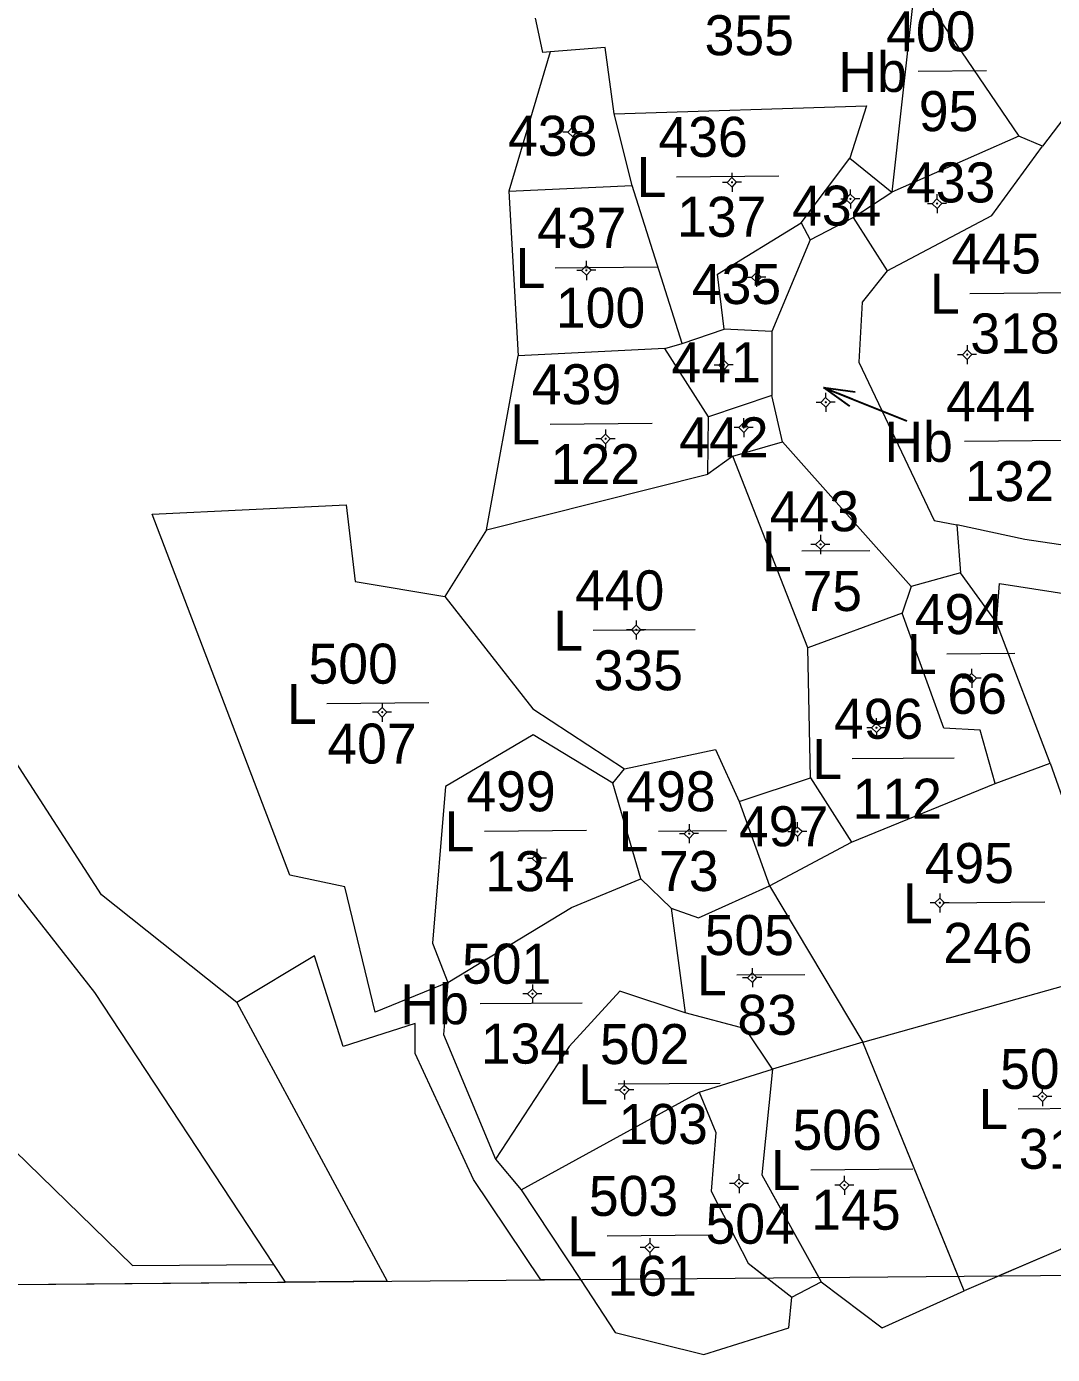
# Model space of a CAD drawing. Header units: metres. Extents: x 550490 to 551626, y 1839168 to 1840631.
# Drawn here: x 551027.6 to 551094.3, y 1839490.1 to 1839576.3 of the extents above; entities that cross this region are included whole.
import ezdxf
from ezdxf.enums import TextEntityAlignment as Align

# ---------------------------------------------------------------- set-up
doc = ezdxf.new("R2010")
doc.units = ezdxf.units.M
doc.header["$MEASUREMENT"] = 0
for name, color, linetype, lineweight in [('Level 10', 7, 'Continuous', 0), ('Level 11', 7, 'Continuous', 0), ('Level 13', 7, 'Continuous', 0), ('Level 2', 7, 'Continuous', 0), ('Level 22', 7, 'Continuous', 0)]:
    doc.layers.add(name, color=color, linetype=linetype, lineweight=lineweight)
doc.styles.add('Style-FmSimple', font='FmSimple.shx')
doc.styles.add('Style-VHarial', font='VHarial.shx')
doc.dimstyles.get("Standard").update_dxf_attribs({"dimtxt": 0.18, "dimasz": 0.18, "dimexe": 0.18, "dimexo": 0.0625, "dimgap": 0.09, "dimtad": 0, "dimtih": 1, "dimtoh": 1, "dimdec": 4, "dimzin": 0, "dimdsep": 46, "dimtxsty": 'Standard', "dimcen": 0.09, "dimadec": 0, "dimazin": 0, "dimtfac": 1, "dimtdec": 4, "dimtofl": 0, "dimtmove": 0, "dimatfit": 3, "dimfxl": 1, "dimtolj": 1, "dimtzin": 0, "dimarcsym": 0})

# ---------------------------------------------------------------- blocks, each defined once
blk = doc.blocks.new('CENTRD')
at = {"layer": 'Level 11', "linetype": 'Continuous', "lineweight": 0}
h = blk.add_hatch(color=1, dxfattribs=at)
edge = h.paths.add_edge_path()
edge.add_arc((0.2, 0.2), 1.5, 0, 360)
at = {"layer": 'Level 11', "color": 1, "linetype": 'Continuous', "lineweight": 0}
for p, q in [((0, 6.2), (-6.2, 0)), ((0, 12.4), (0, 6.2)), ((6.2, 0.2), (0, 6.2)), ((0.2, -6.2), (6.2, 0.2)), ((12.4, 0.2), (6.2, 0.2)), ((-6.2, 0), (-12.4, 0)), ((-6.2, 0), (0.2, -6.2)), ((0.2, -6.2), (0.2, -12.4))]:
    blk.add_line(p, q, dxfattribs=at)
blk = doc.blocks.new('N_THUA_454')
at = {"layer": 'Level 13', "color": 3, "linetype": 'Continuous', "lineweight": 0}
blk.add_line((355992.23, 1839478.29), (355996.65, 1839478.32), dxfattribs=at)
at = {"layer": 'Level 13', "color": 3, "linetype": 'Continuous', "lineweight": 0, "style": 'Style-FmSimple'}
for s, p in [('400', (355990.14, 1839480.86999)), ('Hb', (355987.04, 1839478.23999)), ('95', (355992.26, 1839475.68999))]:
    blk.add_text(s, height=2.59998, dxfattribs=at).set_placement(p, align=Align.MIDDLE_LEFT)
blk = doc.blocks.new('N_THUA_457')
at = {"layer": 'Level 13', "color": 3, "linetype": 'Continuous', "lineweight": 0}
blk.add_line((355976.52, 1839478.45), (355983.14, 1839478.51), dxfattribs=at)
at = {"layer": 'Level 13', "color": 3, "linetype": 'Continuous', "lineweight": 0, "style": 'Style-FmSimple'}
for s, p in [('399', (355975.34, 1839481.03999)), ('L', (355973.93, 1839478.42999)), ('355', (355976.55, 1839475.84999))]:
    blk.add_text(s, height=2.59998, dxfattribs=at).set_placement(p, align=Align.MIDDLE_LEFT)
blk = doc.blocks.new('N_THUA_466')
at = {"layer": 'Level 13', "color": 3, "linetype": 'Continuous', "lineweight": 0, "style": 'Style-FmSimple'}
blk.add_text('438', height=2.59998, dxfattribs=at).set_placement((355961.79, 1839469.31999), align=Align.MIDDLE_LEFT)
blk = doc.blocks.new('N_THUA_471')
at = {"layer": 'Level 13', "color": 3, "linetype": 'Continuous', "lineweight": 0}
blk.add_line((355992.56, 1839454.91), (355999.19, 1839454.97), dxfattribs=at)
at = {"layer": 'Level 13', "color": 3, "linetype": 'Continuous', "lineweight": 0, "style": 'Style-FmSimple'}
for s, p in [('445', (355991.38, 1839457.49999)), ('L', (355989.97, 1839454.88999)), ('318', (355992.6, 1839452.30999))]:
    blk.add_text(s, height=2.59998, dxfattribs=at).set_placement(p, align=Align.MIDDLE_LEFT)
blk = doc.blocks.new('N_THUA_472')
at = {"layer": 'Level 13', "color": 3, "linetype": 'Continuous', "lineweight": 0}
blk.add_line((355977.32, 1839466.06), (355983.95, 1839466.12), dxfattribs=at)
at = {"layer": 'Level 13', "color": 3, "linetype": 'Continuous', "lineweight": 0, "style": 'Style-FmSimple'}
for s, p in [('436', (355976.14, 1839468.64999)), ('L', (355974.73, 1839466.03999)), ('137', (355977.35, 1839463.45999))]:
    blk.add_text(s, height=2.59998, dxfattribs=at).set_placement(p, align=Align.MIDDLE_LEFT)
blk = doc.blocks.new('N_THUA_475')
at = {"layer": 'Level 13', "color": 3, "linetype": 'Continuous', "lineweight": 0, "style": 'Style-FmSimple'}
blk.add_text('433', height=2.59998, dxfattribs=at).set_placement((355985.45, 1839464.68999), align=Align.MIDDLE_LEFT)
blk = doc.blocks.new('N_THUA_477')
at = {"layer": 'Level 13', "color": 3, "linetype": 'Continuous', "lineweight": 0, "style": 'Style-FmSimple'}
blk.add_text('434', height=2.59998, dxfattribs=at).set_placement((355979.84, 1839464.97999), align=Align.MIDDLE_LEFT)
blk = doc.blocks.new('N_THUA_481')
at = {"layer": 'Level 13', "color": 3, "linetype": 'Continuous', "lineweight": 0}
blk.add_line((355967.85, 1839460.35), (355974.48, 1839460.41), dxfattribs=at)
at = {"layer": 'Level 13', "color": 3, "linetype": 'Continuous', "lineweight": 0, "style": 'Style-FmSimple'}
for s, p in [('437', (355966.67, 1839462.93999)), ('L', (355965.27, 1839460.32999)), ('100', (355967.89, 1839457.74999))]:
    blk.add_text(s, height=2.59998, dxfattribs=at).set_placement(p, align=Align.MIDDLE_LEFT)
blk = doc.blocks.new('N_THUA_482')
at = {"layer": 'Level 13', "color": 3, "linetype": 'Continuous', "lineweight": 0}
blk.add_line((355986.05, 1839451.88), (355992.67, 1839451.94), dxfattribs=at)
at = {"layer": 'Level 13', "color": 3, "linetype": 'Continuous', "lineweight": 0, "style": 'Style-FmSimple'}
for s, p in [('444', (355984.86, 1839454.46999)), ('Hb', (355980.86, 1839451.82999)), ('132', (355986.08, 1839449.27999))]:
    blk.add_text(s, height=2.59998, dxfattribs=at).set_placement(p, align=Align.MIDDLE_LEFT)
blk = doc.blocks.new('N_THUA_483')
at = {"layer": 'Level 13', "color": 3, "linetype": 'Continuous', "lineweight": 0, "style": 'Style-FmSimple'}
blk.add_text('435', height=2.59998, dxfattribs=at).set_placement((355973.73, 1839459.87999), align=Align.MIDDLE_LEFT)
blk = doc.blocks.new('N_THUA_494')
at = {"layer": 'Level 13', "color": 3, "linetype": 'Continuous', "lineweight": 0, "style": 'Style-FmSimple'}
blk.add_text('441', height=2.59998, dxfattribs=at).set_placement((355971.61, 1839454.19999), align=Align.MIDDLE_LEFT)
blk = doc.blocks.new('N_THUA_495')
at = {"layer": 'Level 13', "color": 3, "linetype": 'Continuous', "lineweight": 0}
blk.add_line((355969.1, 1839449.4), (355975.73, 1839449.46), dxfattribs=at)
at = {"layer": 'Level 13', "color": 3, "linetype": 'Continuous', "lineweight": 0, "style": 'Style-FmSimple'}
for s, p in [('439', (355967.92, 1839451.98999)), ('L', (355966.52, 1839449.37999)), ('122', (355969.14, 1839446.79999))]:
    blk.add_text(s, height=2.59998, dxfattribs=at).set_placement(p, align=Align.MIDDLE_LEFT)
blk = doc.blocks.new('N_THUA_498')
at = {"layer": 'Level 13', "color": 3, "linetype": 'Continuous', "lineweight": 0, "style": 'Style-FmSimple'}
blk.add_text('442', height=2.59998, dxfattribs=at).set_placement((355972.91, 1839450.12999), align=Align.MIDDLE_LEFT)
blk = doc.blocks.new('N_THUA_504')
at = {"layer": 'Level 13', "color": 3, "linetype": 'Continuous', "lineweight": 0}
blk.add_line((355983.07, 1839442.56), (355987.49, 1839442.6), dxfattribs=at)
at = {"layer": 'Level 13', "color": 3, "linetype": 'Continuous', "lineweight": 0, "style": 'Style-FmSimple'}
for s, p in [('443', (355980.98, 1839445.13999)), ('L', (355980.48, 1839442.52999)), ('75', (355983.11, 1839439.95999))]:
    blk.add_text(s, height=2.59998, dxfattribs=at).set_placement(p, align=Align.MIDDLE_LEFT)
blk = doc.blocks.new('N_THUA_505')
at = {"layer": 'Level 13', "color": 3, "linetype": 'Continuous', "lineweight": 0}
blk.add_line((355971.1, 1839437), (355977.73, 1839437.06), dxfattribs=at)
at = {"layer": 'Level 13', "color": 3, "linetype": 'Continuous', "lineweight": 0, "style": 'Style-FmSimple'}
for s, p in [('440', (355969.92, 1839439.58999)), ('L', (355968.51, 1839436.97999)), ('335', (355971.13, 1839434.39999))]:
    blk.add_text(s, height=2.59998, dxfattribs=at).set_placement(p, align=Align.MIDDLE_LEFT)
blk = doc.blocks.new('N_THUA_508')
at = {"layer": 'Level 13', "color": 3, "linetype": 'Continuous', "lineweight": 0}
blk.add_line((355954.6, 1839431.64), (355961.22, 1839431.7), dxfattribs=at)
at = {"layer": 'Level 13', "color": 3, "linetype": 'Continuous', "lineweight": 0, "style": 'Style-FmSimple'}
for s, p in [('500', (355953.41, 1839434.22999)), ('L', (355952.01, 1839431.61999)), ('407', (355954.63, 1839429.03999))]:
    blk.add_text(s, height=2.59998, dxfattribs=at).set_placement(p, align=Align.MIDDLE_LEFT)
blk = doc.blocks.new('N_THUA_519')
at = {"layer": 'Level 13', "color": 3, "linetype": 'Continuous', "lineweight": 0}
blk.add_line((355992.88, 1839433.87), (355997.3, 1839433.91), dxfattribs=at)
at = {"layer": 'Level 13', "color": 3, "linetype": 'Continuous', "lineweight": 0, "style": 'Style-FmSimple'}
for s, p in [('494', (355990.79, 1839436.44999)), ('L', (355990.29, 1839433.84999)), ('66', (355992.91, 1839431.26999))]:
    blk.add_text(s, height=2.59998, dxfattribs=at).set_placement(p, align=Align.MIDDLE_LEFT)
blk = doc.blocks.new('N_THUA_525')
at = {"layer": 'Level 13', "color": 3, "linetype": 'Continuous', "lineweight": 0}
blk.add_line((355986.72, 1839430.65), (355993.35, 1839430.71), dxfattribs=at)
at = {"layer": 'Level 13', "color": 3, "linetype": 'Continuous', "lineweight": 0, "style": 'Style-FmSimple'}
for s, p in [('496', (355985.54, 1839433.23999)), ('L', (355984.13, 1839430.62999)), ('112', (355986.75, 1839428.04999))]:
    blk.add_text(s, height=2.59998, dxfattribs=at).set_placement(p, align=Align.MIDDLE_LEFT)
blk = doc.blocks.new('N_THUA_534')
at = {"layer": 'Level 13', "color": 3, "linetype": 'Continuous', "lineweight": 0}
blk.add_line((355964.65, 1839422.15), (355971.27, 1839422.21), dxfattribs=at)
at = {"layer": 'Level 13', "color": 3, "linetype": 'Continuous', "lineweight": 0, "style": 'Style-FmSimple'}
for s, p in [('499', (355963.46, 1839424.73999)), ('L', (355962.06, 1839422.12999)), ('134', (355964.68, 1839419.54999))]:
    blk.add_text(s, height=2.59998, dxfattribs=at).set_placement(p, align=Align.MIDDLE_LEFT)
blk = doc.blocks.new('N_THUA_537')
at = {"layer": 'Level 13', "color": 3, "linetype": 'Continuous', "lineweight": 0}
blk.add_line((355974.54, 1839423.76), (355978.96, 1839423.8), dxfattribs=at)
at = {"layer": 'Level 13', "color": 3, "linetype": 'Continuous', "lineweight": 0, "style": 'Style-FmSimple'}
for s, p in [('498', (355972.45, 1839426.33999)), ('L', (355971.95, 1839423.73999)), ('73', (355974.58, 1839421.15999))]:
    blk.add_text(s, height=2.59998, dxfattribs=at).set_placement(p, align=Align.MIDDLE_LEFT)
blk = doc.blocks.new('N_THUA_539')
at = {"layer": 'Level 13', "color": 3, "linetype": 'Continuous', "lineweight": 0}
blk.add_line((355990.82, 1839419.29), (355997.45, 1839419.35), dxfattribs=at)
at = {"layer": 'Level 13', "color": 3, "linetype": 'Continuous', "lineweight": 0, "style": 'Style-FmSimple'}
for s, p in [('495', (355989.64, 1839421.87999)), ('L', (355988.23, 1839419.26999)), ('246', (355990.85, 1839416.68999))]:
    blk.add_text(s, height=2.59998, dxfattribs=at).set_placement(p, align=Align.MIDDLE_LEFT)
blk = doc.blocks.new('N_THUA_540')
at = {"layer": 'Level 13', "color": 3, "linetype": 'Continuous', "lineweight": 0, "style": 'Style-FmSimple'}
blk.add_text('497', height=2.59998, dxfattribs=at).set_placement((355976.39, 1839423.87999), align=Align.MIDDLE_LEFT)
blk = doc.blocks.new('N_THUA_551')
at = {"layer": 'Level 13', "color": 3, "linetype": 'Continuous', "lineweight": 0}
blk.add_line((355966.95, 1839413.35), (355973.58, 1839413.41), dxfattribs=at)
at = {"layer": 'Level 13', "color": 3, "linetype": 'Continuous', "lineweight": 0, "style": 'Style-FmSimple'}
for s, p in [('501', (355965.77, 1839415.93999)), ('Hb', (355961.77, 1839413.30999)), ('134', (355966.99, 1839410.74999))]:
    blk.add_text(s, height=2.59998, dxfattribs=at).set_placement(p, align=Align.MIDDLE_LEFT)
blk = doc.blocks.new('N_THUA_552')
at = {"layer": 'Level 13', "color": 3, "linetype": 'Continuous', "lineweight": 0}
blk.add_line((355978.64, 1839414.42), (355983.06, 1839414.45), dxfattribs=at)
at = {"layer": 'Level 13', "color": 3, "linetype": 'Continuous', "lineweight": 0, "style": 'Style-FmSimple'}
for s, p in [('505', (355976.55, 1839416.99999)), ('L', (355976.05, 1839414.38999)), ('83', (355978.68, 1839411.81999))]:
    blk.add_text(s, height=2.59998, dxfattribs=at).set_placement(p, align=Align.MIDDLE_LEFT)
blk = doc.blocks.new('N_THUA_563')
at = {"layer": 'Level 13', "color": 3, "linetype": 'Continuous', "lineweight": 0}
blk.add_line((355997.48, 1839406.7), (356004.11, 1839406.76), dxfattribs=at)
at = {"layer": 'Level 13', "color": 3, "linetype": 'Continuous', "lineweight": 0, "style": 'Style-FmSimple'}
for s, p in [('507', (355996.3, 1839409.28999)), ('L', (355994.9, 1839406.67999)), ('313', (355997.52, 1839404.09999))]:
    blk.add_text(s, height=2.59998, dxfattribs=at).set_placement(p, align=Align.MIDDLE_LEFT)
blk = doc.blocks.new('N_THUA_564')
at = {"layer": 'Level 13', "color": 3, "linetype": 'Continuous', "lineweight": 0}
blk.add_line((355970.33, 1839407.13), (355976.95, 1839407.19), dxfattribs=at)
at = {"layer": 'Level 13', "color": 3, "linetype": 'Continuous', "lineweight": 0, "style": 'Style-FmSimple'}
for s, p in [('502', (355969.15, 1839409.71999)), ('L', (355967.74, 1839407.10999)), ('103', (355970.36, 1839404.52999))]:
    blk.add_text(s, height=2.59998, dxfattribs=at).set_placement(p, align=Align.MIDDLE_LEFT)
blk = doc.blocks.new('N_THUA_570')
at = {"layer": 'Level 13', "color": 3, "linetype": 'Continuous', "lineweight": 0}
blk.add_line((355984.61, 1839400.93), (355991.24, 1839400.99), dxfattribs=at)
at = {"layer": 'Level 13', "color": 3, "linetype": 'Continuous', "lineweight": 0, "style": 'Style-FmSimple'}
for s, p in [('506', (355983.43, 1839403.51999)), ('L', (355982.02, 1839400.90999)), ('145', (355984.65, 1839398.32999))]:
    blk.add_text(s, height=2.59998, dxfattribs=at).set_placement(p, align=Align.MIDDLE_LEFT)
blk = doc.blocks.new('N_THUA_576')
at = {"layer": 'Level 13', "color": 3, "linetype": 'Continuous', "lineweight": 0, "style": 'Style-FmSimple'}
blk.add_text('504', height=2.59998, dxfattribs=at).set_placement((355972.63, 1839401.03999), align=Align.MIDDLE_LEFT)
blk = doc.blocks.new('N_THUA_581')
at = {"layer": 'Level 13', "color": 3, "linetype": 'Continuous', "lineweight": 0}
blk.add_line((355971.97, 1839396.88), (355978.6, 1839396.93), dxfattribs=at)
at = {"layer": 'Level 13', "color": 3, "linetype": 'Continuous', "lineweight": 0, "style": 'Style-FmSimple'}
for s, p in [('503', (355970.79, 1839399.46999)), ('L', (355969.39, 1839396.84999)), ('161', (355972.01, 1839394.27999))]:
    blk.add_text(s, height=2.59998, dxfattribs=at).set_placement(p, align=Align.MIDDLE_LEFT)
blk = doc.blocks.new('TerminatorOpen_0.5')
at = {"color": 0, "linetype": 'ByBlock', "lineweight": -2}
for q in [(-1, 0.25), (-1, 0), (-1, -0.25)]:
    blk.add_line((0, 0), q, dxfattribs=at)

msp = doc.modelspace()

# ---------------------------------------------------------------- linework, layer by layer
at = {"layer": 'Level 10', "color": 2, "linetype": 'Continuous', "lineweight": 0, "flags": 128}
for points in [[(551041.27, 1839512.94), (551032.49, 1839519.94), (551015.82, 1839545.72), (551005.49, 1839587.27), (550990.52, 1839743.43)], [(551075.73, 1839586.55), (551083.34, 1839587.75), (551085.13, 1839577.51), (551083.83, 1839565.58)], [(551085.8, 1839586.78), (551086.5, 1839577.4), (551092.07, 1839569.22)], [(551061.63, 1839574.7), (551061.14, 1839574.66), (551059.44, 1839582.7)], [(551061.63, 1839574.7), (551058.95, 1839565.65)], [(551065.79, 1839570.66), (551065.2, 1839574.98), (551061.63, 1839574.7)], [(551096.66, 1839572.58), (551093.61, 1839568.56)], [(551065.79, 1839570.66), (551082.18, 1839571.18), (551081.09, 1839567.79)], [(551066.96, 1839566.02), (551065.79, 1839570.66)], [(551083.52, 1839560.46), (551090.31, 1839564.07), (551093.61, 1839568.56)], [(551092.07, 1839569.22), (551083.83, 1839565.58)], [(551093.61, 1839568.56), (551092.07, 1839569.22)], [(551077.92, 1839563.59), (551081.09, 1839567.79)], [(551081.09, 1839567.79), (551083.83, 1839565.58)], [(551058.95, 1839565.65), (551066.96, 1839566.02)], [(551070.21, 1839555.74), (551066.96, 1839566.02)], [(551058.95, 1839565.65), (551059.55, 1839554.94)], [(551081.31, 1839563.94), (551083.83, 1839565.58)], [(551072.93, 1839556.67), (551072.5, 1839560.26), (551077.92, 1839563.59)], [(551077.92, 1839563.59), (551078.51, 1839562.47)], [(551078.51, 1839562.47), (551081.31, 1839563.94)], [(551081.31, 1839563.94), (551083.52, 1839560.46)], [(551078.51, 1839562.47), (551076.02, 1839556.53)], [(551083.52, 1839560.46), (551081.9, 1839558.43), (551081.68, 1839554.53), (551086.56, 1839544.26), (551088.04, 1839543.96)], [(551070.21, 1839555.74), (551072.93, 1839556.67)], [(551076.02, 1839556.53), (551072.93, 1839556.67)], [(551076.02, 1839556.53), (551076.03, 1839552.37)], [(551069.07, 1839555.43), (551070.21, 1839555.74)], [(551057.49, 1839543.65), (551059.55, 1839554.94)], [(551069.07, 1839555.43), (551059.55, 1839554.94)], [(551071.91, 1839550.99), (551069.07, 1839555.43)], [(551076.03, 1839552.37), (551071.91, 1839550.99)], [(551076.71, 1839549.37), (551076.03, 1839552.37)], [(551071.87, 1839547.27), (551071.91, 1839550.99)], [(551073.5, 1839548.42), (551076.71, 1839549.37)], [(551076.71, 1839549.37), (551085.08, 1839539.96)], [(551073.5, 1839548.42), (551071.87, 1839547.27)], [(551078.36, 1839535.97), (551073.5, 1839548.42)], [(551057.49, 1839543.65), (551071.87, 1839547.27)], [(551010.01, 1839545.67), (551024.74, 1839522.88), (551032.02, 1839513.59), (551043.65, 1839495.93)], [(551054.98, 1839514.24), (551050.26, 1839512.32), (551048.28, 1839520.46), (551044.72, 1839521.22), (551035.78, 1839544.67), (551048.38, 1839545.26), (551048.96, 1839540.29), (551054.79, 1839539.31)], [(551057.49, 1839543.65), (551054.79, 1839539.31)], [(551101, 1839542.97), (551097.41, 1839542.29), (551092.46, 1839543.01), (551088.04, 1839543.96)], [(551088.04, 1839543.96), (551088.27, 1839540.85)], [(551088.27, 1839540.85), (551085.08, 1839539.96)], [(551090.62, 1839537.63), (551088.27, 1839540.85)], [(551085.08, 1839539.96), (551084.49, 1839538.22)], [(551090.62, 1839537.63), (551090.82, 1839540.15), (551097.78, 1839539.07)], [(551054.79, 1839539.31), (551060.49, 1839532.02), (551066.45, 1839528.12)], [(551084.49, 1839538.22), (551078.36, 1839535.97)], [(551090.53, 1839527.17), (551089.56, 1839530.64), (551087.19, 1839530.75), (551084.49, 1839538.22)], [(551094.11, 1839528.48), (551090.62, 1839537.63)], [(551078.53, 1839527.54), (551078.36, 1839535.97)], [(551065.7, 1839527.18), (551060.53, 1839530.32), (551054.83, 1839526.97), (551053.98, 1839516.79), (551054.98, 1839514.24)], [(551066.45, 1839528.12), (551072.37, 1839529.38), (551073.9, 1839525.99)], [(551065.7, 1839527.18), (551066.45, 1839528.12)], [(551090.53, 1839527.17), (551094.11, 1839528.48)], [(551094.11, 1839528.48), (551098.83, 1839515.11)], [(551067.51, 1839520.98), (551065.7, 1839527.18)], [(551073.9, 1839525.99), (551078.53, 1839527.54)], [(551078.53, 1839527.54), (551081.21, 1839523.36)], [(551081.21, 1839523.36), (551090.53, 1839527.17)], [(551073.9, 1839525.99), (551075.88, 1839520.51)], [(551075.88, 1839520.51), (551081.21, 1839523.36)], [(551054.98, 1839514.24), (551063.01, 1839519.12), (551067.51, 1839520.98)], [(551067.51, 1839520.98), (551069.49, 1839519.07)], [(551069.49, 1839519.07), (551071.26, 1839518.44), (551075.88, 1839520.51)], [(551075.88, 1839520.51), (551081.93, 1839510.37)], [(551069.49, 1839519.07), (551070.4, 1839512.28)], [(551063.59, 1839494.94), (551061.02, 1839494.92), (551056.64, 1839501.45), (551052.86, 1839509.63), (551052.85, 1839511.57), (551048.18, 1839510.08), (551046.32, 1839515.98), (551041.27, 1839512.94)], [(551081.93, 1839510.37), (551098.83, 1839515.11)], [(551054.98, 1839514.24), (551054.7, 1839510.86), (551058.08, 1839502.77)], [(551070.4, 1839512.28), (551066.15, 1839513.68), (551062.85, 1839510.08), (551058.08, 1839502.77)], [(551041.27, 1839512.94), (551051.04, 1839494.83), (551044.41, 1839494.77)], [(551076.07, 1839508.61), (551074.32, 1839511.24), (551070.4, 1839512.28)], [(551081.93, 1839510.37), (551076.07, 1839508.61)], [(551088.52, 1839494.21), (551081.93, 1839510.37)], [(551071.31, 1839507.12), (551076.07, 1839508.61)], [(551076.07, 1839508.61), (551075.37, 1839501.74), (551079.23, 1839494.8)], [(551059.75, 1839500.78), (551071.31, 1839507.12)], [(551071.31, 1839507.12), (551072.38, 1839504.5), (551072.08, 1839500.68), (551074.48, 1839496.01), (551077.32, 1839493.8)], [(551058.08, 1839502.77), (551059.75, 1839500.78)], [(551102.09, 1839501.31), (551094.77, 1839496.89), (551088.52, 1839494.21)], [(551059.75, 1839500.78), (551063.59, 1839494.94)], [(551043.65, 1839495.93), (551044.41, 1839494.77)], [(550751.43, 1839492.21), (551044.41, 1839494.77)], [(551063.59, 1839494.94), (551065.84, 1839491.51), (551071.6, 1839490.08), (551077.12, 1839491.81), (551077.32, 1839493.8)], [(551077.32, 1839493.8), (551079.23, 1839494.8)], [(551079.23, 1839494.8), (551083.2, 1839491.81), (551088.52, 1839494.21)]]:
    msp.add_lwpolyline(points, dxfattribs=at)
at = {"layer": 'Level 10', "color": 1, "linetype": 'Continuous', "lineweight": 0, "flags": 128}
msp.add_lwpolyline([(551010.01, 1839545.67), (550987.68, 1839568.89), (550987.11, 1839580.68), (550980.18, 1839604.54), (550948.78, 1839598.41), (550945.02, 1839584.09), (550979.41, 1839546.84), (550998.64, 1839536.17), (551019.4, 1839517.4), (551016.58, 1839513.28), (551034.49, 1839495.85), (551043.65, 1839495.93)], dxfattribs=at)
at = {"layer": 'Level 22', "color": 6, "linetype": 'Continuous', "lineweight": 0, "flags": 128}
for points in [[(551075.73, 1839586.55), (551083.34, 1839587.75), (551085.13, 1839577.51), (551083.83, 1839565.58)], [(551085.8, 1839586.78), (551086.5, 1839577.4), (551092.07, 1839569.22)], [(551061.63, 1839574.7), (551061.14, 1839574.66), (551059.44, 1839582.7)], [(551061.63, 1839574.7), (551058.95, 1839565.65)], [(551065.79, 1839570.66), (551065.2, 1839574.98), (551061.63, 1839574.7)], [(551096.66, 1839572.58), (551093.61, 1839568.56)], [(551065.79, 1839570.66), (551082.18, 1839571.18), (551081.09, 1839567.79)], [(551066.96, 1839566.02), (551065.79, 1839570.66)], [(551083.52, 1839560.46), (551090.31, 1839564.07), (551093.61, 1839568.56)], [(551092.07, 1839569.22), (551083.83, 1839565.58)], [(551093.61, 1839568.56), (551092.07, 1839569.22)], [(551077.92, 1839563.59), (551081.09, 1839567.79)], [(551081.09, 1839567.79), (551083.83, 1839565.58)], [(551058.95, 1839565.65), (551066.96, 1839566.02)], [(551070.21, 1839555.74), (551066.96, 1839566.02)], [(551058.95, 1839565.65), (551059.55, 1839554.94)], [(551081.31, 1839563.94), (551083.83, 1839565.58)], [(551072.93, 1839556.67), (551072.5, 1839560.26), (551077.92, 1839563.59)], [(551077.92, 1839563.59), (551078.51, 1839562.47)], [(551078.51, 1839562.47), (551081.31, 1839563.94)], [(551081.31, 1839563.94), (551083.52, 1839560.46)], [(551078.51, 1839562.47), (551076.02, 1839556.53)], [(551083.52, 1839560.46), (551081.9, 1839558.43), (551081.68, 1839554.53), (551086.56, 1839544.26), (551088.04, 1839543.96)], [(551070.21, 1839555.74), (551072.93, 1839556.67)], [(551076.02, 1839556.53), (551072.93, 1839556.67)], [(551076.02, 1839556.53), (551076.03, 1839552.37)], [(551069.07, 1839555.43), (551070.21, 1839555.74)], [(551057.49, 1839543.65), (551059.55, 1839554.94)], [(551069.07, 1839555.43), (551059.55, 1839554.94)], [(551071.91, 1839550.99), (551069.07, 1839555.43)], [(551076.03, 1839552.37), (551071.91, 1839550.99)], [(551076.71, 1839549.37), (551076.03, 1839552.37)], [(551071.87, 1839547.27), (551071.91, 1839550.99)], [(551073.5, 1839548.42), (551076.71, 1839549.37)], [(551076.71, 1839549.37), (551085.08, 1839539.96)], [(551073.5, 1839548.42), (551071.87, 1839547.27)], [(551078.36, 1839535.97), (551073.5, 1839548.42)], [(551057.49, 1839543.65), (551071.87, 1839547.27)], [(551054.98, 1839514.24), (551050.26, 1839512.32), (551048.28, 1839520.46), (551044.72, 1839521.22), (551035.78, 1839544.67), (551048.38, 1839545.26), (551048.96, 1839540.29), (551054.79, 1839539.31)], [(551057.49, 1839543.65), (551054.79, 1839539.31)], [(551088.04, 1839543.96), (551088.27, 1839540.85)], [(551101, 1839542.97), (551097.41, 1839542.29), (551092.46, 1839543.01), (551088.04, 1839543.96)], [(551088.27, 1839540.85), (551085.08, 1839539.96)], [(551090.62, 1839537.63), (551088.27, 1839540.85)], [(551085.08, 1839539.96), (551084.49, 1839538.22)], [(551090.62, 1839537.63), (551090.82, 1839540.15), (551097.78, 1839539.07)], [(551054.79, 1839539.31), (551060.49, 1839532.02), (551066.45, 1839528.12)], [(551084.49, 1839538.22), (551078.36, 1839535.97)], [(551090.53, 1839527.17), (551089.56, 1839530.64), (551087.19, 1839530.75), (551084.49, 1839538.22)], [(551094.11, 1839528.48), (551090.62, 1839537.63)], [(551078.53, 1839527.54), (551078.36, 1839535.97)], [(551065.7, 1839527.18), (551060.53, 1839530.32), (551054.83, 1839526.97), (551053.98, 1839516.79), (551054.98, 1839514.24)], [(551066.45, 1839528.12), (551072.37, 1839529.38), (551073.9, 1839525.99)], [(551065.7, 1839527.18), (551066.45, 1839528.12)], [(551090.53, 1839527.17), (551094.11, 1839528.48)], [(551094.11, 1839528.48), (551098.83, 1839515.11)], [(551067.51, 1839520.98), (551065.7, 1839527.18)], [(551073.9, 1839525.99), (551078.53, 1839527.54)], [(551078.53, 1839527.54), (551081.21, 1839523.36)], [(551081.21, 1839523.36), (551090.53, 1839527.17)], [(551073.9, 1839525.99), (551075.88, 1839520.51)], [(551075.88, 1839520.51), (551081.21, 1839523.36)], [(551054.98, 1839514.24), (551063.01, 1839519.12), (551067.51, 1839520.98)], [(551067.51, 1839520.98), (551069.49, 1839519.07)], [(551069.49, 1839519.07), (551071.26, 1839518.44), (551075.88, 1839520.51)], [(551075.88, 1839520.51), (551081.93, 1839510.37)], [(551069.49, 1839519.07), (551070.4, 1839512.28)], [(551081.93, 1839510.37), (551098.83, 1839515.11)], [(551054.98, 1839514.24), (551054.7, 1839510.86), (551058.08, 1839502.77)], [(551070.4, 1839512.28), (551066.15, 1839513.68), (551062.85, 1839510.08), (551058.08, 1839502.77)], [(551076.07, 1839508.61), (551074.32, 1839511.24), (551070.4, 1839512.28)], [(551081.93, 1839510.37), (551076.07, 1839508.61)], [(551088.13, 1839495.16), (551081.93, 1839510.37)], [(551071.31, 1839507.12), (551076.07, 1839508.61)], [(551076.07, 1839508.61), (551075.37, 1839501.74), (551079.07, 1839495.08)], [(551059.75, 1839500.78), (551071.31, 1839507.12)], [(551071.31, 1839507.12), (551072.38, 1839504.5), (551072.08, 1839500.68), (551074.48, 1839496.01), (551075.71, 1839495.05)], [(551058.08, 1839502.77), (551059.75, 1839500.78)], [(551059.75, 1839500.78), (551063.59, 1839494.94)], [(551094.77, 1839496.89), (551090.78, 1839495.18)]]:
    msp.add_lwpolyline(points, dxfattribs=at)
at = {"layer": 'Level 22', "color": 3, "linetype": 'Continuous', "lineweight": 0, "flags": 128}
msp.add_lwpolyline([(550751.43, 1839492.21), (551559.41, 1839499.28)], dxfattribs=at)

# ---------------------------------------------------------------- block references
at = {"layer": 'Level 11', "color": 1, "linetype": 'Continuous', "lineweight": 0, "xscale": 0.04999813735168662, "yscale": 0.04999813735168662, "zscale": 0.04999813735168662}
for p in [(551063.08, 1839569.48), (551073.43, 1839566.21), (551081.12, 1839565.13), (551086.75, 1839564.83), (551063.97, 1839560.49), (551075.02, 1839560.04), (551088.71, 1839555.02), (551072.9, 1839554.35), (551079.52, 1839551.92), (551074.19, 1839550.28), (551065.22, 1839549.55), (551079.18, 1839542.69), (551067.21, 1839537.14), (551089, 1839534), (551050.71, 1839531.79), (551082.81, 1839530.78), (551070.65, 1839523.9), (551077.68, 1839524.03), (551060.77, 1839522.3), (551086.93, 1839519.41), (551074.75, 1839514.55), (551060.47, 1839513.5), (551066.44, 1839507.25), (551093.59, 1839506.83), (551073.89, 1839501.18), (551080.73, 1839501.07), (551068.09, 1839497.02)]:
    msp.add_blockref('CENTRD', p, dxfattribs=at)
at = {"layer": 'Level 13', "color": 3, "linetype": 'Continuous', "lineweight": 0}
for name, p in [('N_THUA_457', (195095.11, 99.92)), ('N_THUA_454', (195093.31, 95.15)), ('N_THUA_466', (195097.1, 99.92)), ('N_THUA_472', (195092.52, 100.52)), ('N_THUA_475', (195099.29, 101.52)), ('N_THUA_477', (195097.5, 99.72)), ('N_THUA_481', (195094.11, 100.32)), ('N_THUA_471', (195096.32, 104.09)), ('N_THUA_483', (195097.1, 99.73)), ('N_THUA_494', (195097.9, 100.32)), ('N_THUA_495', (195092.52, 101.11)), ('N_THUA_482', (195102.48, 97.53)), ('N_THUA_498', (195097.1, 99.52)), ('N_THUA_504', (195094.91, 99.71)), ('N_THUA_505', (195093.32, 100.12)), ('N_THUA_519', (195094.52, 101.72)), ('N_THUA_508', (195092.52, 100.72)), ('N_THUA_525', (195094.52, 98.13)), ('N_THUA_534', (195092.72, 101.92)), ('N_THUA_537', (195094.12, 100.32)), ('N_THUA_540', (195097.5, 100.51)), ('N_THUA_539', (195096.31, 100.12)), ('N_THUA_552', (195095.11, 100.32)), ('N_THUA_551', (195090.13, 99.52)), ('N_THUA_564', (195095.71, 100.52)), ('N_THUA_563', (195094.55, 99.34)), ('N_THUA_570', (195093.94, 101.15)), ('N_THUA_581', (195093.35, 100.91)), ('N_THUA_576', (195099.09, 97.53))]:
    msp.add_blockref(name, p, dxfattribs=at)

# ---------------------------------------------------------------- leaders
at = {"layer": 'Level 2', "color": 6, "linetype": 'Continuous', "lineweight": 0}
msp.add_leader([(551079.39, 1839552.89), (551084.8, 1839550.73)], dimstyle='Standard', override={"dimtxt": 2, "dimasz": 2, "dimgap": 0, "dimtad": 1, "dimtxsty": 'Style-VHarial', "dimldrblk": 'TerminatorOpen_0.5'}, dxfattribs=at)

doc.saveas('drawing.dxf')
